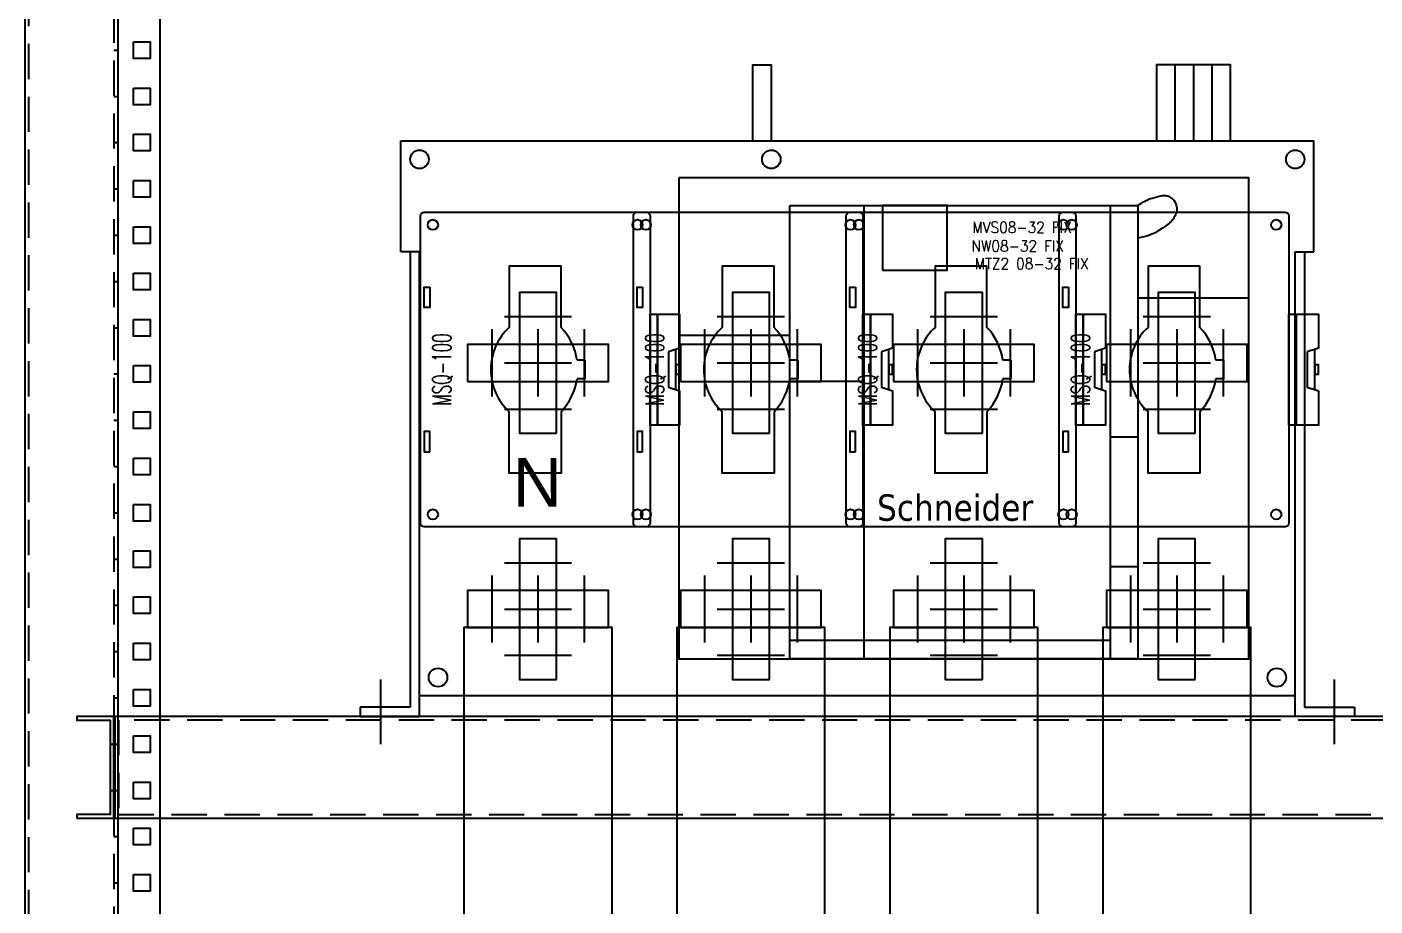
# Model space of a CAD drawing. Header units: millimetres. Extents: x 173893 to 258446, y -176540 to -123824.
# Drawn here: x 198456 to 199184, y -139954 to -139479 of the extents above; entities that cross this region are included whole.
import ezdxf
from ezdxf.enums import TextEntityAlignment as Align

# ---------------------------------------------------------------- set-up
doc = ezdxf.new("R2010")
doc.units = ezdxf.units.MM
doc.header["$LTSCALE"] = 3
doc.linetypes.add('HIDDEN', pattern=[9.525, 6.35, -3.175])
for name, color, linetype in [('@.DM. NÉT CHÍNH', 7, 'Continuous'), ('@.VISIBLE', 7, 'Continuous'), ('EQUIPMENT', 4, 'Continuous'), ('Thiet bi', 7, 'Continuous')]:
    doc.layers.add(name, color=color, linetype=linetype)
doc.styles.add('Ann_w01', font='romans.shx', dxfattribs={"width": 0.6, "bigfont": 'chineset.shx'})
doc.styles.add('HW_Standard', font='complex.shx', dxfattribs={"width": 0.9})
doc.styles.get("Standard").update_dxf_attribs({"font": 'arial.ttf'})

# ---------------------------------------------------------------- blocks, each defined once
blk = doc.blocks.new('ACB08-32 TER')
at = {"color": 1}
for p, q in [((8248.55, -134656.3), (8284.85, -134656.3)), ((8241.7, -134663.16), (8241.7, -134699.45)), ((8266.7, -134663.16), (8266.7, -134699.45)), ((8291.7, -134663.16), (8291.7, -134699.45)), ((8248.55, -134681.3), (8284.85, -134681.3)), ((8248.55, -134706.3), (8284.85, -134706.3))]:
    blk.add_line(p, q, dxfattribs=at)
for points in [[(8276.7, -134719.3), (8276.7, -134643.3), (8256.7, -134643.3), (8256.7, -134719.3)], [(8228.7, -134691.3), (8304.7, -134691.3), (8304.7, -134671.3), (8228.7, -134671.3)]]:
    blk.add_lwpolyline(points, close=True, dxfattribs=at)

msp = doc.modelspace()

# ---------------------------------------------------------------- linework, layer by layer
for points in [[(198691.97, -140076.4), (198771.97, -140076.4), (198771.97, -139803.4), (198691.97, -139803.4)], [(198503.49, -139906.4), (199306.47, -139906.4), (199306.47, -139851.4), (198503.49, -139851.4)]]:
    msp.add_lwpolyline(points, close=True)
at = {"linetype": 'HIDDEN'}
msp.add_lwpolyline([(198505.49, -139904.4), (199304.47, -139904.4), (199304.47, -139853.4), (198505.49, -139853.4)], close=True, dxfattribs=at)
at = {"layer": '@.DM. NÉT CHÍNH', "color": 1}
for p, q in [((198502.97, -139491.4), (198504.97, -139491.4)), ((198502.97, -139516.4), (198504.97, -139516.4)), ((198502.97, -139541.4), (198504.97, -139541.4)), ((198502.97, -139566.4), (198504.97, -139566.4)), ((198502.97, -139591.4), (198504.97, -139591.4)), ((198502.97, -139616.4), (198504.97, -139616.4)), ((198502.97, -139641.4), (198504.97, -139641.4)), ((198502.97, -139666.4), (198504.97, -139666.4)), ((198502.97, -139691.4), (198504.97, -139691.4)), ((198502.97, -139716.4), (198504.97, -139716.4)), ((198502.97, -139741.4), (198504.97, -139741.4)), ((198502.97, -139766.4), (198504.97, -139766.4)), ((198502.97, -139791.4), (198504.97, -139791.4)), ((198502.97, -139816.4), (198504.97, -139816.4)), ((198502.97, -139841.4), (198504.97, -139841.4)), ((198500.97, -139866.4), (198502.97, -139866.4)), ((198502.97, -139866.4), (198504.97, -139866.4)), ((198500.97, -139891.4), (198502.97, -139891.4)), ((198502.97, -139891.4), (198504.97, -139891.4)), ((198502.97, -139916.4), (198504.97, -139916.4)), ((198502.97, -139941.4), (198504.97, -139941.4))]:
    msp.add_line(p, q, dxfattribs=at)
at = {"layer": '@.DM. NÉT CHÍNH'}
msp.add_lwpolyline([(198504.97, -139066.4), (198504.97, -141166.4), (198454.97, -141166.4), (198454.97, -139066.4)], close=True, dxfattribs=at)
at = {"layer": '@.DM. NÉT CHÍNH', "linetype": 'HIDDEN'}
msp.add_lwpolyline([(198502.97, -139068.4), (198502.97, -141164.4), (198456.97, -141164.4), (198456.97, -139068.4)], close=True, dxfattribs=at)
at = {"layer": '@.DM. NÉT CHÍNH', "color": 1}
msp.add_lwpolyline([(198482.97, -139906.4), (198502.97, -139906.4), (198502.97, -139851.4), (198482.97, -139851.4), (198482.97, -139853.4), (198500.97, -139853.4), (198500.97, -139904.4), (198482.97, -139904.4)], close=True, dxfattribs=at)
at = {"layer": '@.VISIBLE', "color": 151}
msp.add_line((198527.97, -141066.4), (198527.97, -139166.4), dxfattribs=at)
for points in [[(198513.47, -139486.9), (198522.47, -139486.9), (198522.47, -139495.9), (198513.47, -139495.9)], [(198513.47, -139511.9), (198522.47, -139511.9), (198522.47, -139520.9), (198513.47, -139520.9)], [(198513.47, -139536.9), (198522.47, -139536.9), (198522.47, -139545.9), (198513.47, -139545.9)], [(198513.47, -139561.9), (198522.47, -139561.9), (198522.47, -139570.9), (198513.47, -139570.9)], [(198513.47, -139586.9), (198522.47, -139586.9), (198522.47, -139595.9), (198513.47, -139595.9)], [(198513.47, -139611.9), (198522.47, -139611.9), (198522.47, -139620.9), (198513.47, -139620.9)], [(198513.47, -139636.9), (198522.47, -139636.9), (198522.47, -139645.9), (198513.47, -139645.9)], [(198513.47, -139661.9), (198522.47, -139661.9), (198522.47, -139670.9), (198513.47, -139670.9)], [(198513.47, -139686.9), (198522.47, -139686.9), (198522.47, -139695.9), (198513.47, -139695.9)], [(198513.47, -139711.9), (198522.47, -139711.9), (198522.47, -139720.9), (198513.47, -139720.9)], [(198513.47, -139736.9), (198522.47, -139736.9), (198522.47, -139745.9), (198513.47, -139745.9)], [(198513.47, -139761.9), (198522.47, -139761.9), (198522.47, -139770.9), (198513.47, -139770.9)], [(198513.47, -139786.9), (198522.47, -139786.9), (198522.47, -139795.9), (198513.47, -139795.9)], [(198513.47, -139811.9), (198522.47, -139811.9), (198522.47, -139820.9), (198513.47, -139820.9)], [(198513.47, -139836.9), (198522.47, -139836.9), (198522.47, -139845.9), (198513.47, -139845.9)], [(198513.47, -139861.9), (198522.47, -139861.9), (198522.47, -139870.9), (198513.47, -139870.9)], [(198513.47, -139886.9), (198522.47, -139886.9), (198522.47, -139895.9), (198513.47, -139895.9)], [(198513.47, -139911.9), (198522.47, -139911.9), (198522.47, -139920.9), (198513.47, -139920.9)], [(198513.47, -139936.9), (198522.47, -139936.9), (198522.47, -139945.9), (198513.47, -139945.9)]]:
    msp.add_lwpolyline(points, close=True, dxfattribs=at)
at = {"layer": '@.VISIBLE', "color": 1}
msp.add_lwpolyline([(198806.97, -140076.4), (198886.97, -140076.4), (198886.97, -139803.4), (198806.97, -139803.4)], close=True, dxfattribs=at)
at = {"layer": '@.VISIBLE', "color": 2}
msp.add_lwpolyline([(198921.97, -140076.4), (199001.97, -140076.4), (199001.97, -139803.4), (198921.97, -139803.4)], close=True, dxfattribs=at)
at = {"layer": '@.VISIBLE', "color": 4}
msp.add_lwpolyline([(199036.97, -140076.4), (199116.97, -140076.4), (199116.97, -139803.4), (199036.97, -139803.4)], close=True, dxfattribs=at)
at = {"layer": 'EQUIPMENT'}
for p, q in [((198806.47, -139674.85), (198806.47, -139653.18)), ((198921.47, -139674.85), (198921.47, -139653.18)), ((199036.47, -139674.85), (199036.47, -139653.18)), ((199151.47, -139674.85), (199151.47, -139653.18)), ((198757.47, -139659.02), (198753.09, -139659.02)), ((198757.47, -139669.02), (198757.47, -139659.02)), ((198872.47, -139659.02), (198868.09, -139659.02)), ((198872.47, -139669.02), (198872.47, -139659.02)), ((198987.47, -139659.02), (198983.09, -139659.02)), ((198987.47, -139669.02), (198987.47, -139659.02)), ((199102.47, -139659.02), (199098.09, -139659.02)), ((199102.47, -139669.02), (199102.47, -139659.02)), ((198757.47, -139669.02), (198753.09, -139669.02)), ((198872.47, -139669.02), (198868.09, -139669.02)), ((198987.47, -139669.02), (198983.09, -139669.02)), ((199102.47, -139669.02), (199098.09, -139669.02))]:
    msp.add_line(p, q, dxfattribs=at)
for points in [[(198668.47, -139747.02), (198668.47, -139581.02, -0.414214), (198670.47, -139579.02), (198790.47, -139579.02, -0.414214), (198792.47, -139581.02), (198792.47, -139747.02, -0.414214), (198790.47, -139749.02), (198670.47, -139749.02, -0.414214)], [(198783.47, -139747.02), (198783.47, -139581.02, -0.414214), (198785.47, -139579.02), (198905.47, -139579.02, -0.414214), (198907.47, -139581.02), (198907.47, -139747.02, -0.414214), (198905.47, -139749.02), (198785.47, -139749.02, -0.414214)], [(198898.47, -139747.02), (198898.47, -139581.02, -0.414214), (198900.47, -139579.02), (199020.47, -139579.02, -0.414214), (199022.47, -139581.02), (199022.47, -139747.02, -0.414214), (199020.47, -139749.02), (198900.47, -139749.02, -0.414214)], [(199013.47, -139747.02), (199013.47, -139581.02, -0.414214), (199015.47, -139579.02), (199135.47, -139579.02, -0.414214), (199137.47, -139581.02), (199137.47, -139747.02, -0.414214), (199135.47, -139749.02), (199015.47, -139749.02, -0.414214)]]:
    msp.add_lwpolyline(points, format="xyb", close=True, dxfattribs=at)
for points in [[(198721.47, -139608.07), (198716.47, -139608.07), (198716.47, -139641.21)], [(198744.47, -139641.21), (198744.47, -139608.07), (198721.47, -139608.07)], [(198836.47, -139608.07), (198831.47, -139608.07), (198831.47, -139641.21)], [(198859.47, -139641.21), (198859.47, -139608.07), (198836.47, -139608.07)], [(198951.47, -139608.07), (198946.47, -139608.07), (198946.47, -139641.21)], [(198974.47, -139641.21), (198974.47, -139608.07), (198951.47, -139608.07)], [(199066.47, -139608.07), (199061.47, -139608.07), (199061.47, -139641.21)], [(199089.47, -139641.21), (199089.47, -139608.07), (199066.47, -139608.07)], [(198721.47, -139719.96), (198716.47, -139719.96), (198716.47, -139686.82)], [(198744.47, -139686.82), (198744.47, -139719.96), (198721.47, -139719.96)], [(198836.47, -139719.96), (198831.47, -139719.96), (198831.47, -139686.82)], [(198859.47, -139686.82), (198859.47, -139719.96), (198836.47, -139719.96)], [(198951.47, -139719.96), (198946.47, -139719.96), (198946.47, -139686.82)], [(198974.47, -139686.82), (198974.47, -139719.96), (198951.47, -139719.96)], [(199066.47, -139719.96), (199061.47, -139719.96), (199061.47, -139686.82)], [(199089.47, -139686.82), (199089.47, -139719.96), (199066.47, -139719.96)]]:
    msp.add_lwpolyline(points, dxfattribs=at)
for points in [[(198673.47, -139619.52), (198673.47, -139630.52), (198670.47, -139630.52), (198670.47, -139619.52)], [(198788.47, -139619.52), (198788.47, -139630.52), (198785.47, -139630.52), (198785.47, -139619.52)], [(198903.47, -139619.52), (198903.47, -139630.52), (198900.47, -139630.52), (198900.47, -139619.52)], [(199018.47, -139619.52), (199018.47, -139630.52), (199015.47, -139630.52), (199015.47, -139619.52)], [(198796.47, -139634.02), (198796.47, -139694.02), (198792.47, -139694.02), (198792.47, -139634.02)], [(198802.47, -139654.52), (198802.47, -139673.52), (198808.47, -139675.52), (198808.47, -139694.02), (198796.47, -139694.02), (198796.47, -139634.02), (198808.47, -139634.02), (198808.47, -139652.52)], [(198911.47, -139634.02), (198911.47, -139694.02), (198907.47, -139694.02), (198907.47, -139634.02)], [(198917.47, -139654.52), (198917.47, -139673.52), (198923.47, -139675.52), (198923.47, -139694.02), (198911.47, -139694.02), (198911.47, -139634.02), (198923.47, -139634.02), (198923.47, -139652.52)], [(199026.47, -139634.02), (199026.47, -139694.02), (199022.47, -139694.02), (199022.47, -139634.02)], [(199032.47, -139654.52), (199032.47, -139673.52), (199038.47, -139675.52), (199038.47, -139694.02), (199026.47, -139694.02), (199026.47, -139634.02), (199038.47, -139634.02), (199038.47, -139652.52)], [(199141.47, -139634.02), (199141.47, -139694.02), (199137.47, -139694.02), (199137.47, -139634.02)], [(199147.47, -139654.52), (199147.47, -139673.52), (199153.47, -139675.52), (199153.47, -139694.02), (199141.47, -139694.02), (199141.47, -139634.02), (199153.47, -139634.02), (199153.47, -139652.52)], [(198806.47, -139661.52), (198806.47, -139666.52), (198808.47, -139666.52), (198808.47, -139661.52)], [(198921.47, -139661.52), (198921.47, -139666.52), (198923.47, -139666.52), (198923.47, -139661.52)], [(199036.47, -139661.52), (199036.47, -139666.52), (199038.47, -139666.52), (199038.47, -139661.52)], [(199151.47, -139661.52), (199151.47, -139666.52), (199153.47, -139666.52), (199153.47, -139661.52)], [(198673.47, -139708.52), (198673.47, -139697.52), (198670.47, -139697.52), (198670.47, -139708.52)], [(198788.47, -139708.52), (198788.47, -139697.52), (198785.47, -139697.52), (198785.47, -139708.52)], [(198903.47, -139708.52), (198903.47, -139697.52), (198900.47, -139697.52), (198900.47, -139708.52)], [(199018.47, -139708.52), (199018.47, -139697.52), (199015.47, -139697.52), (199015.47, -139708.52)]]:
    msp.add_lwpolyline(points, close=True, dxfattribs=at)
for centre in [(198675.22, -139585.77), (198785.72, -139585.77), (198790.22, -139585.77), (198900.72, -139585.77), (198905.22, -139585.77), (199015.72, -139585.77), (199020.22, -139585.77), (199130.72, -139585.77), (198675.22, -139742.27), (198785.72, -139742.27), (198790.22, -139742.27), (198900.72, -139742.27), (198905.22, -139742.27), (199015.72, -139742.27), (199020.22, -139742.27), (199130.72, -139742.27)]:
    msp.add_circle(centre, 2.75, dxfattribs=at)
for centre, radius, start, end in [((198737.47, -139664.02), 31, 132.64231, 227.35769), ((198720.08, -139664.02), 33.39, 8.61246, 43.07593), ((198852.47, -139664.02), 31, 132.64231, 227.35769), ((198835.08, -139664.02), 33.39, 8.61246, 43.07593), ((198967.47, -139664.02), 31, 132.64231, 227.35769), ((198950.08, -139664.02), 33.39, 8.61246, 43.07593), ((199082.47, -139664.02), 31, 132.64231, 227.35769), ((199065.08, -139664.02), 33.39, 8.61246, 43.07593), ((198720.08, -139664.02), 33.39, 316.92407, 351.38754), ((198835.08, -139664.02), 33.39, 316.92407, 351.38754), ((198950.08, -139664.02), 33.39, 316.92407, 351.38754), ((199065.08, -139664.02), 33.39, 316.92407, 351.38754)]:
    msp.add_arc(centre, radius, start, end, dxfattribs=at)
at = {"layer": 'Thiet bi', "color": 253}
for p, q in [((199075.97, -139499.4), (199075.97, -139540.4)), ((199085.97, -139499.4), (199085.97, -139540.4)), ((199095.97, -139499.4), (199095.97, -139540.4)), ((198657.97, -139540.4), (199150.97, -139540.4)), ((198657.97, -139600.4), (198657.97, -139540.4)), ((199150.97, -139600.4), (199150.97, -139540.4)), ((198662.97, -139600.4), (198657.97, -139600.4)), ((198662.97, -139600.4), (198662.97, -139846.4)), ((198667.97, -139600.4), (198662.97, -139600.4)), ((198667.97, -139851.4), (198667.97, -139600.4)), ((199140.97, -139851.4), (199140.97, -139600.4)), ((199140.97, -139600.4), (199145.97, -139600.4)), ((199145.97, -139600.4), (199145.97, -139846.4)), ((199145.97, -139600.4), (199150.97, -139600.4)), ((198662.97, -139846.4), (198635.97, -139846.4)), ((198635.97, -139846.4), (198635.97, -139851.4)), ((199145.97, -139846.4), (199172.97, -139846.4)), ((199172.97, -139846.4), (199172.97, -139851.4)), ((198635.97, -139851.4), (198667.97, -139851.4)), ((199172.97, -139851.4), (199140.97, -139851.4))]:
    msp.add_line(p, q, dxfattribs=at)
at = {"layer": 'Thiet bi', "color": 4}
for p, q in [((198907.97, -139575.4), (198907.97, -139820.4)), ((199040.97, -139575.4), (199040.97, -139820.4)), ((199115.97, -139625.4), (199055.97, -139625.4)), ((198807.97, -139645.4), (198867.97, -139645.4)), ((198907.97, -139670.4), (198867.97, -139670.4)), ((199040.97, -139700.4), (199055.97, -139700.4)), ((199040.97, -139770.4), (199055.97, -139770.4)), ((199040.97, -139810.4), (198867.97, -139810.4))]:
    msp.add_line(p, q, dxfattribs=at)
at = {"layer": 'Thiet bi', "color": 253}
for points in [[(198847.97, -139540.4), (198847.97, -139499.4), (198857.97, -139499.4), (198857.97, -139540.24)], [(199105.97, -139540.4), (199105.97, -139499.4), (199065.97, -139499.4), (199065.97, -139540.24)], [(199140.97, -139840.4), (198667.97, -139840.4)], [(198635.97, -139846.4), (198635.97, -139851.4)], [(199172.97, -139846.4), (199172.97, -139851.4)]]:
    msp.add_lwpolyline(points, dxfattribs=at)
at = {"layer": 'Thiet bi', "color": 4}
for points in [[(198807.97, -139560.4), (198807.97, -139820.4), (199115.97, -139820.4), (199115.97, -139560.4)], [(198867.97, -139575.4), (199055.97, -139575.4), (199055.97, -139820.4), (198867.97, -139820.4)], [(198917.97, -139610.4), (198952.97, -139610.4), (198952.97, -139575.4), (198917.97, -139575.4)]]:
    msp.add_lwpolyline(points, close=True, dxfattribs=at)
msp.add_lwpolyline([(199055.97, -139575.4, -0.038619), (199060.01, -139572.87, -0.045493), (199063.76, -139571.33, -0.024228), (199068.63, -139570.09, -0.058648), (199070.7, -139569.91, -0.123358), (199072.97, -139570.56, -0.092807), (199075.33, -139572.58, -0.116657), (199076.9, -139575.85, -0.128186), (199076.76, -139579.16, -0.049971), (199075.76, -139581.54, -0.055894), (199074.44, -139583.43, -0.051937), (199072.42, -139585.3, -0.020219), (199066.61, -139589.31, -0.056224), (199062.31, -139591.38, -0.040931), (199055.97, -139593.04)], format="xyb", dxfattribs=at)
at = {"layer": 'Thiet bi', "color": 80}
for points in [[(198646.97, -139831.4), (198646.97, -139866.4)], [(199161.97, -139831.4), (199161.97, -139866.4)]]:
    msp.add_lwpolyline(points, dxfattribs=at)
at = {"layer": 'Thiet bi', "color": 254}
for centre in [(198667.97, -139550.4), (198857.97, -139550.4), (199140.97, -139550.4), (198677.97, -139830.4), (199130.97, -139830.4)]:
    msp.add_circle(centre, 5, dxfattribs=at)

# ---------------------------------------------------------------- block references
at = {"layer": 'Thiet bi'}
for p in [(190465.27, -4979.1), (190580.27, -4979.1), (190695.27, -4979.1), (190810.27, -4979.1), (190465.27, -5112.1), (190580.27, -5112.1), (190695.27, -5112.1), (190810.27, -5112.1)]:
    msp.add_blockref('ACB08-32 TER', p, dxfattribs=at)

# ---------------------------------------------------------------- texts
at = {"layer": '@.VISIBLE', "color": 151, "char_height": 10, "attachment_point": 5, "rotation": 90, "style": 'Ann_w01'}
for insert in [(198680.47, -139664.02), (198795.47, -139664.02), (198910.47, -139664.02), (199025.47, -139664.02)]:
    msp.add_mtext('\\A1;MSQ-100', dxfattribs=dict(at, insert=insert))
at = {"layer": 'Thiet bi', "color": 251, "true_color": 0x636466, "style": 'HW_Standard', "width": 0.9}
for s, p in [('MVS08-32 FIX', (198993.39, -139587.17)), ('NW08-32 FIX', (198991.06, -139597.26)), ('MTZ2 08-32 FIX', (198998.58, -139606.79))]:
    msp.add_text(s, height=6.048, dxfattribs=at).set_placement(p, align=Align.MIDDLE_CENTER)
at = {"layer": 'Thiet bi', "insert": (198718.43, -139711.8), "char_height": 26.29, "attachment_point": 1}
msp.add_mtext_dynamic_manual_height_columns('N', width=919.1739, gutter_width=328.67, heights=[0], dxfattribs=at)
at = {"layer": 'Thiet bi', "color": 4, "insert": (198915.1, -139731.43), "char_height": 14.2884, "attachment_point": 1}
msp.add_mtext_dynamic_manual_height_columns('{\\fTahoma|b0|i0|c0|p34;\\C114;\\c4758291;Schneider}', width=14.2884, gutter_width=0.227, heights=[0], dxfattribs=at)

doc.saveas('drawing.dxf')
